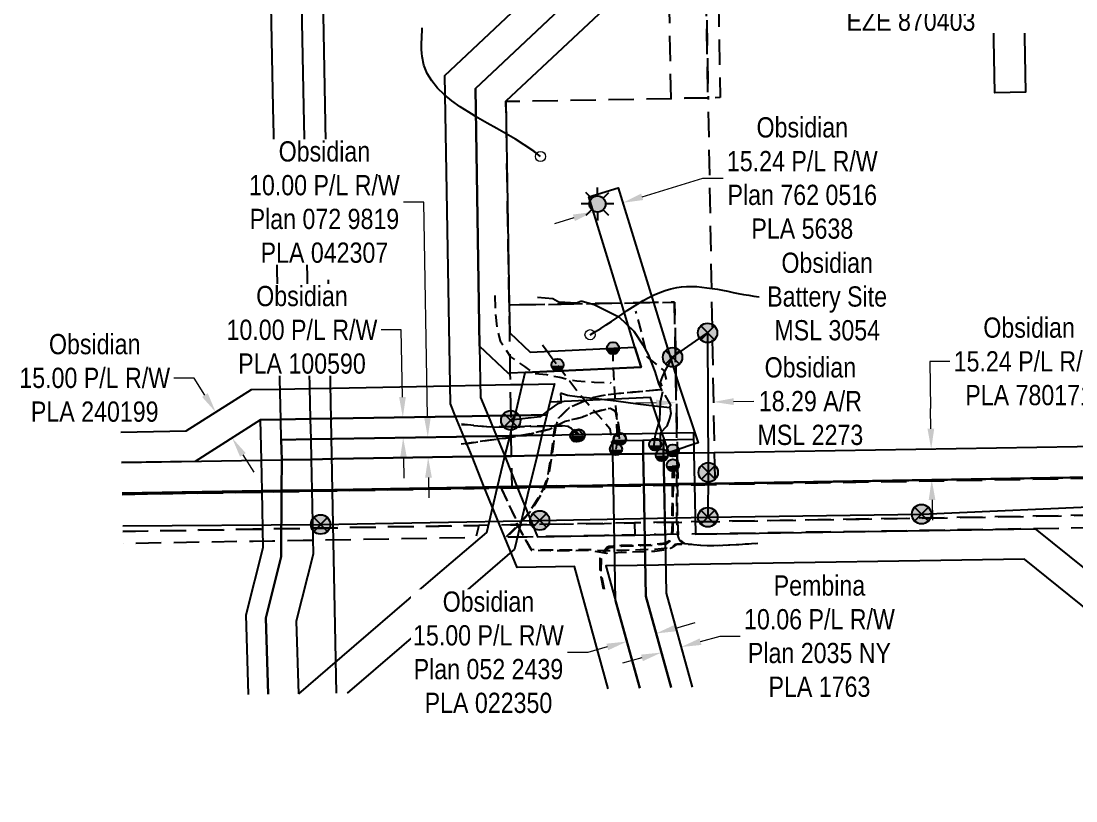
# Model space of a CAD drawing. Extents: x 591582 to 595465, y 5908977 to 5910796.
# Drawn here: x 591582 to 592103, y 5908977 to 5909362 of the extents above; entities that cross this region are included whole.
import ezdxf

# ---------------------------------------------------------------- set-up
doc = ezdxf.new("R2010")
doc.units = 0
doc.header["$LTSCALE"] = 5
doc.header["$PDSIZE"] = 0.5
for name, pattern in [('foc-ACCESSROAD', [3.75, 2.5, -1.25]), ('foc-FLOWLINE', [3.75, 2.5, -1.25]), ('foc-QUARTERLINE', [33, 25, -3, 2, -3]), ('POWERLINE5', [7.8, 2.4, -0.6, 0.6, -0.6, 0.6, -0.6, 2.4]), ('UG_PIPE', [1.875, 1.25, -0.625])]:
    doc.linetypes.add(name, pattern=pattern)
doc.layers.get('Defpoints').update_dxf_attribs({"color": 9})
for name, color, linetype in [('AS-CABLE', 224, 'foc-CABLE'), ('AS-PIPE-UG', 44, 'UG_PIPE'), ('AS-POWER', 104, 'foc-POWER'), ('AS-POWER-EXISTING', 72, 'POWERLINE5'), ('AS-SYMBOL', 7, 'Continuous'), ('C-RW', 13, 'Continuous'), ('C-WS', 13, 'foc-ACCESSROAD'), ('C-WS-S', 8, 'Continuous'), ('F-EZE', 190, 'foc-FLOWLINE'), ('F-RW', 190, 'Continuous'), ('L-SEC', 7, 'Continuous'), ('L-SECQ', 8, 'foc-QUARTERLINE')]:
    doc.layers.add(name, color=color, linetype=linetype)
doc.layers.add('AS-PIPE-AG', color=7, linetype='Continuous', true_color=0x7d00fa)
for name, color, linetype, lineweight in [('C-AR-T', 13, 'Continuous', 9), ('C-RW-T', 13, 'Continuous', 9), ('C-WS-T', 13, 'Continuous', 9), ('F-EZE-T', 190, 'Continuous', 9), ('F-RW-T', 190, 'Continuous', 9)]:
    doc.layers.add(name, color=color, linetype=linetype, lineweight=lineweight)
doc.styles.add('175L', font='ARIALN.TTF', dxfattribs={"height": 20})
doc.styles.add('80CG', font='ARIALN.TTF', dxfattribs={"height": 10})
doc.styles.add('foc-LtypeFont', font='ARIALN.TTF', dxfattribs={"height": 7.35})
doc.linetypes.add('foc-CABLE', pattern='A,2,-1,["C",foc-LtypeFont,S=0.2,R=0,X=-0.625,Y=-0.75],-1.24,8', length=12.24)
doc.linetypes.add('foc-POWER', pattern='A,6,-1,["P",foc-LtypeFont,S=0.2,R=0,X=-0.625,Y=-0.75],-1.24,4', length=12.24)
doc.dimstyles.new('Compass 5 000', dxfattribs={"dimscale": 5, "dimtxt": 9, "dimasz": 2, "dimexe": 0.2, "dimexo": 0.0625, "dimgap": 0.5, "dimtad": 0, "dimtih": 1, "dimtoh": 1, "dimzin": 0, "dimdsep": 46, "dimtxsty": '80CG', "dimcen": 0.1, "dimse1": 1, "dimse2": 1, "dimclrd": 256, "dimclrt": 256, "dimaunit": 1, "dimadec": 4, "dimazin": 0, "dimtfac": 0.06, "dimtofl": 0, "dimtmove": 0, "dimatfit": 1, "dimfxl": 0.2, "dimtolj": 1, "dimtzin": 0, "dimlwd": -1, "dimarcsym": 0})

# ---------------------------------------------------------------- blocks, each defined once
blk = doc.blocks.new('POWERPOLE')
h = blk.add_hatch(color=255)
edge = h.paths.add_edge_path()
edge.add_arc((0, 0), 0.96, 0, 360)
at = {"linetype": 'Continuous'}
for p, q in [((0.68, -0.68), (-0.68, 0.68)), ((-0.68, -0.68), (0.68, 0.68))]:
    blk.add_line(p, q, dxfattribs=at)
blk.add_circle((0, 0), 0.96, dxfattribs=at)
blk = doc.blocks.new('*D416')
at = {"layer": 'C-AR-T', "transparency": 16777216}
for p, q in [((591895.48, 5909173.6), (591885.48, 5909173.43)), ((591933.77, 5909174.27), (591943.76, 5909174.45))]:
    blk.add_line(p, q, dxfattribs=at)
for points in [[(591933.74, 5909175.94), (591933.8, 5909172.6), (591923.77, 5909174.1)], [(591895.45, 5909175.27), (591895.5, 5909171.93), (591905.47, 5909173.78)]]:
    blk.add_solid(points, dxfattribs=at)
at = {"layer": 'Defpoints', "color": 0, "transparency": 16777216}
for p in [(591904.78, 5909213.63), (591923.07, 5909213.96), (591923.77, 5909174.1)]:
    blk.add_point(p, dxfattribs=at)
at = {"layer": 'C-AR-T', "transparency": 16777216, "insert": (591971.68, 5909174.45), "char_height": 10, "attachment_point": 5, "style": '80CG'}
blk.add_mtext('\\A1;Obsidian\\P18.29 A/R\\PMSL 2273', dxfattribs=at)
blk = doc.blocks.new('*D419')
at = {"layer": 'C-RW-T', "transparency": 16777216}
for p, q in [((591888.56, 5909275.41), (591918.61, 5909284.65)), ((591918.61, 5909284.65), (591928.61, 5909284.65)), ((591854.87, 5909265.06), (591845.32, 5909262.12))]:
    blk.add_line(p, q, dxfattribs=at)
for points in [[(591888.07, 5909277.01), (591889.05, 5909273.82), (591879, 5909272.47)], [(591854.39, 5909266.65), (591855.36, 5909263.46), (591864.43, 5909268)]]:
    blk.add_solid(points, dxfattribs=at)
at = {"layer": 'Defpoints', "color": 0, "transparency": 16777216}
for p in [(591879, 5909272.47), (591866.98, 5909259.72), (591881.54, 5909264.2)]:
    blk.add_point(p, dxfattribs=at)
at = {"layer": 'C-RW-T', "transparency": 16777216, "insert": (591967.69, 5909284.65), "char_height": 10, "attachment_point": 5, "style": '80CG'}
blk.add_mtext('\\A1;Obsidian\\P15.24 P/L R/W\\PPlan 762 0516\\PPLA 5638', dxfattribs=at)
blk = doc.blocks.new('*D420')
at = {"layer": 'C-RW-T', "transparency": 16777216}
for p, q in [((591905.14, 5909062.45), (591914.77, 5909065.12)), ((591871.37, 5909053.09), (591861.73, 5909050.42)), ((591861.73, 5909050.42), (591851.73, 5909050.42))]:
    blk.add_line(p, q, dxfattribs=at)
for points in [[(591904.69, 5909064.05), (591905.58, 5909060.84), (591895.5, 5909059.78)], [(591870.92, 5909054.7), (591871.81, 5909051.48), (591881, 5909055.76)]]:
    blk.add_solid(points, dxfattribs=at)
at = {"layer": 'Defpoints', "color": 0, "transparency": 16777216}
for p in [(591888.26, 5909085.91), (591873.76, 5909081.9), (591881, 5909055.76)]:
    blk.add_point(p, dxfattribs=at)
at = {"layer": 'C-RW-T', "transparency": 16777216, "insert": (591812.64, 5909050.42), "char_height": 10, "attachment_point": 5, "style": '80CG', "bg_fill": 3, "box_fill_scale": 1.1, "bg_fill_color": 256, "bg_fill_true_color": 13158600, "bg_fill_transparency": 0}
blk.add_mtext('\\A1;Obsidian\\P15.00 P/L R/W\\PPlan 052 2439\\PPLA 022350', dxfattribs=at)
blk = doc.blocks.new('*D422')
at = {"layer": 'C-RW-T', "transparency": 16777216}
for p, q in [((591780.69, 5909272.77), (591770.69, 5909272.77)), ((591782.51, 5909166.71), (591780.69, 5909272.77)), ((591783.02, 5909136.75), (591783.2, 5909126.75))]:
    blk.add_line(p, q, dxfattribs=at)
for points in [[(591784.18, 5909166.74), (591780.84, 5909166.68), (591782.68, 5909156.71)], [(591784.69, 5909136.77), (591781.36, 5909136.72), (591782.85, 5909146.74)]]:
    blk.add_solid(points, dxfattribs=at)
at = {"layer": 'Defpoints', "color": 0, "transparency": 16777216}
for p in [(591780.16, 5909156.67), (591782.68, 5909156.71), (591780.34, 5909146.7)]:
    blk.add_point(p, dxfattribs=at)
at = {"layer": 'C-RW-T', "transparency": 16777216, "insert": (591731.61, 5909272.77), "char_height": 10, "attachment_point": 5, "style": '80CG', "bg_fill": 3, "box_fill_scale": 1.1, "bg_fill_color": 256, "bg_fill_true_color": 13158600, "bg_fill_transparency": 0}
blk.add_mtext('\\A1;Obsidian\\P10.00 P/L R/W\\PPlan 072 9819\\PPLA 042307', dxfattribs=at)
blk = doc.blocks.new('*D424')
at = {"layer": 'C-RW-T', "transparency": 16777216}
for p, q in [((591769.59, 5909209.67), (591759.59, 5909209.67)), ((591770.16, 5909176.52), (591769.59, 5909209.67)), ((591770.68, 5909146.5), (591770.85, 5909136.5))]:
    blk.add_line(p, q, dxfattribs=at)
for points in [[(591771.83, 5909176.55), (591768.5, 5909176.5), (591770.33, 5909166.53)], [(591772.34, 5909146.53), (591769.01, 5909146.47), (591770.51, 5909156.5)]]:
    blk.add_solid(points, dxfattribs=at)
at = {"layer": 'Defpoints', "color": 0, "transparency": 16777216}
for p in [(591770.33, 5909166.53), (591773.38, 5909166.58), (591773.55, 5909156.55)]:
    blk.add_point(p, dxfattribs=at)
at = {"layer": 'C-RW-T', "transparency": 16777216, "insert": (591720.51, 5909209.67), "char_height": 10, "attachment_point": 5, "style": '80CG', "bg_fill": 3, "box_fill_scale": 1.1, "bg_fill_color": 256, "bg_fill_true_color": 13158600, "bg_fill_transparency": 0}
blk.add_mtext('\\A1;Obsidian\\P10.00 P/L R/W\\PPLA 100590', dxfattribs=at)
blk = doc.blocks.new('*D425')
at = {"layer": 'C-RW-T', "transparency": 16777216}
for p, q in [((591667.22, 5909185.93), (591657.22, 5909185.93)), ((591672.58, 5909177.48), (591667.22, 5909185.93)), ((591691.33, 5909147.94), (591696.69, 5909139.49))]:
    blk.add_line(p, q, dxfattribs=at)
for points in [[(591673.98, 5909178.38), (591671.17, 5909176.59), (591677.93, 5909169.04)], [(591692.74, 5909148.83), (591689.92, 5909147.04), (591685.97, 5909156.38)]]:
    blk.add_solid(points, dxfattribs=at)
at = {"layer": 'Defpoints', "color": 0, "transparency": 16777216}
for p in [(591675.38, 5909167.42), (591677.93, 5909169.04), (591683.41, 5909154.76)]:
    blk.add_point(p, dxfattribs=at)
at = {"layer": 'C-RW-T', "transparency": 16777216, "insert": (591618.13, 5909185.93), "char_height": 10, "attachment_point": 5, "style": '80CG'}
blk.add_mtext('\\A1;Obsidian\\P15.00 P/L R/W\\PPLA 240199', dxfattribs=at)
blk = doc.blocks.new('*D426')
at = {"layer": 'C-RW-T', "transparency": 16777216}
for p, q in [((592040.65, 5909194.09), (592030.65, 5909194.09)), ((592030.65, 5909194.09), (592031.03, 5909170.89)), ((592031.2, 5909160.89), (592031.03, 5909170.89)), ((592031.79, 5909125.68), (592031.95, 5909115.68))]:
    blk.add_line(p, q, dxfattribs=at)
for points in [[(592032.87, 5909160.92), (592029.53, 5909160.86), (592031.37, 5909150.89)], [(592033.45, 5909125.71), (592030.12, 5909125.65), (592031.62, 5909135.68)]]:
    blk.add_solid(points, dxfattribs=at)
at = {"layer": 'Defpoints', "color": 0, "transparency": 16777216}
for p in [(592022.16, 5909150.74), (592031.37, 5909150.89), (592022.42, 5909135.52)]:
    blk.add_point(p, dxfattribs=at)
at = {"layer": 'C-RW-T', "transparency": 16777216, "insert": (592079.73, 5909194.09), "char_height": 10, "attachment_point": 5, "style": '80CG'}
blk.add_mtext('\\A1;Obsidian\\P15.24 P/L R/W\\PPLA 780171', dxfattribs=at)
blk = doc.blocks.new('*D433')
at = {"layer": 'Defpoints', "color": 0, "transparency": 16777216}
for p in [(591926.19, 5909378.65), (591920.47, 5909362.36), (591926.48, 5909362.46)]:
    blk.add_point(p, dxfattribs=at)
at = {"layer": 'F-EZE-T', "transparency": 16777216}
for p, q in [((591910.19, 5909378.37), (591900.19, 5909378.2)), ((591936.19, 5909378.83), (591946.19, 5909379))]:
    blk.add_line(p, q, dxfattribs=at)
for points in [[(591910.16, 5909380.04), (591910.22, 5909376.71), (591920.19, 5909378.55)], [(591936.16, 5909380.49), (591936.22, 5909377.16), (591926.19, 5909378.65)]]:
    blk.add_solid(points, dxfattribs=at)
at = {"layer": 'F-EZE-T', "transparency": 16777216, "insert": (592021.35, 5909379), "char_height": 10, "attachment_point": 5, "style": '80CG', "bg_fill": 3, "box_fill_scale": 1.1, "bg_fill_color": 256, "bg_fill_true_color": 13158600, "bg_fill_transparency": 0}
blk.add_mtext('\\A1;Fortis\\P6.00 Vegetation Control R/W\\PEZE 870403', dxfattribs=at)
blk = doc.blocks.new('*D436')
at = {"layer": 'Defpoints', "color": 0, "transparency": 16777216}
for p in [(591907.8, 5909053.04), (591909.34, 5909047.45), (591899.65, 5909044.77)]:
    blk.add_point(p, dxfattribs=at)
at = {"layer": 'F-RW-T', "transparency": 16777216}
for p, q in [((591917.43, 5909055.71), (591927.07, 5909058.38)), ((591927.07, 5909058.38), (591937.07, 5909058.38)), ((591888.47, 5909047.68), (591878.83, 5909045.02))]:
    blk.add_line(p, q, dxfattribs=at)
for points in [[(591916.99, 5909057.31), (591917.88, 5909054.1), (591907.8, 5909053.04)], [(591888.02, 5909049.29), (591888.91, 5909046.08), (591898.11, 5909050.35)]]:
    blk.add_solid(points, dxfattribs=at)
at = {"layer": 'F-RW-T', "transparency": 16777216, "insert": (591976.16, 5909058.38), "char_height": 10, "attachment_point": 5, "style": '80CG'}
blk.add_mtext('\\A1;Pembina\\P10.06 P/L R/W\\PPlan 2035 NY\\PPLA 1763', dxfattribs=at)
blk = doc.blocks.new('RISER')
h = blk.add_hatch(color=255)
h.dxf.hatch_style = 1
edge = h.paths.add_edge_path()
edge.add_arc((0, 0), 0.7, 0, 360)
blk.add_hatch(color=13).paths.add_polyline_path([(0.58, -0.15), (-0.58, -0.15, 0.774597)])
at = {"color": 13}
blk.add_line((-0.58, -0.15), (0.58, -0.15), dxfattribs=at)
blk.add_circle((0, 0), 0.6, dxfattribs=at)
blk = doc.blocks.new('GAS')
h = blk.add_hatch(color=255)
h.dxf.hatch_style = 1
edge = h.paths.add_edge_path()
edge.add_arc((0, 0), 0.9, 0, 360)
for p, q in [((-0.57, 0.57), (-1.14, 1.14)), ((0, 0.81), (0, 1.62)), ((0.57, 0.57), (1.14, 1.14)), ((-0.81, 0), (-1.62, 0)), ((1.62, 0), (0.81, 0)), ((-0.57, -0.57), (-1.14, -1.14)), ((0, -0.81), (0, -1.62)), ((1.14, -1.14), (0.57, -0.57))]:
    blk.add_line(p, q)
blk.add_circle((0, 0), 0.8)

msp = doc.modelspace()

# ---------------------------------------------------------------- linework, layer by layer
at = {"layer": 'AS-CABLE', "flags": 128}
for points in [[(591836.815, 5909225.896), (591844.424, 5909225.262), (591846.82, 5909223.89), (591847.426, 5909223.608), (591856.125, 5909223.135), (591858.279, 5909223.803), (591858.939, 5909223.913), (591864.876, 5909222.271), (591877.126, 5909216.111), (591884.517, 5909209.05), (591888.905, 5909202.325), (591891.525, 5909197.495), (591894.835, 5909189.201), (591896.642, 5909183.265), (591898.34, 5909179.612)], [(591903.526, 5909196.216), (591899.911, 5909189.77), (591898.472, 5909186.544), (591897.515, 5909183.877), (591898.028, 5909182.688), (591898.468, 5909182.009)], [(591848.17, 5909178.25), (591848.591, 5909173.624), (591846.72, 5909173.127), (591842.265, 5909170.063), (591838.112, 5909166.715), (591823.576, 5909165.183)], [(591848.226, 5909178.6), (591851.668, 5909177.4), (591856.493, 5909176.768), (591867.222, 5909175.637), (591875.809, 5909174.618), (591886.375, 5909173.249), (591894.729, 5909172.245), (591902.243, 5909171.372)], [(591898.558, 5909179.077), (591897.432, 5909174.027), (591897.121, 5909165.267), (591895.036, 5909157.791), (591894.213, 5909151.802)], [(591899.7, 5909177.426), (591902.183, 5909173.112), (591902.534, 5909172.551), (591902.272, 5909171.704), (591902.811, 5909168.471), (591902.029, 5909165.938), (591900.703, 5909162.067), (591897.447, 5909158.609), (591897.579, 5909151.915)]]:
    msp.add_lwpolyline(points, dxfattribs=at)
at = {"layer": 'AS-PIPE-AG', "flags": 128}
msp.add_lwpolyline([(591839.265, 5909202.311), (591842.596, 5909197.811)], dxfattribs=at)
at = {"layer": 'AS-PIPE-UG', "flags": 128}
for points in [[(591815.796, 5909226.716), (591816.067, 5909217.58), (591816.787, 5909210.341), (591818.51, 5909204.222), (591823.468, 5909196.447), (591830.394, 5909191.675), (591834.875, 5909188.327), (591841.297, 5909187.642), (591847.833, 5909186.294), (591853.219, 5909184.936), (591856.246, 5909184.458), (591864.903, 5909183.868), (591873.293, 5909183.622)], [(591900.646, 5909185.124), (591899.39, 5909189.675), (591891.051, 5909196.416), (591890.88, 5909197.132), (591888.863, 5909206.315), (591885.528, 5909218.997)], [(591842.589, 5909197.771), (591846.129, 5909193.067)], [(591874.197, 5909200.491), (591874.094, 5909192.378), (591874.413, 5909187.558), (591875.078, 5909176.087), (591875.915, 5909164.874), (591876.125, 5909158.876), (591876.292, 5909154.547), (591875.593, 5909150.82)], [(591846.861, 5909192.138), (591849.329, 5909188.991), (591852.816, 5909184.347), (591854.851, 5909181.662), (591857.963, 5909177.694), (591864.15, 5909170.447), (591868.692, 5909165.488), (591872.648, 5909160.996), (591873.657, 5909153.198)], [(591821.491, 5909107.706), (591826.576, 5909112.625), (591832.793, 5909119.523), (591839.674, 5909130.819), (591842.162, 5909137.973), (591844.098, 5909150.938), (591845.444, 5909161.444), (591846.322, 5909164.253), (591847.405, 5909166.313), (591852.526, 5909171.349), (591860.467, 5909174.828), (591864.817, 5909176.536), (591870.373, 5909177.713), (591877.218, 5909178.434), (591883.955, 5909178.994), (591892.194, 5909179.8), (591898.192, 5909180.43)], [(591898.273, 5909180.135), (591892.05, 5909179.589), (591883.88, 5909178.893), (591877.089, 5909178.247), (591870.228, 5909177.522), (591864.708, 5909176.274), (591860.427, 5909174.602), (591852.456, 5909171.15), (591847.66, 5909166.229), (591846.41, 5909163.956), (591845.695, 5909161.323), (591844.404, 5909150.821), (591842.447, 5909137.914), (591839.858, 5909130.451), (591832.971, 5909119.329), (591826.773, 5909112.452), (591821.691, 5909107.364)], [(591877.444, 5909155.909), (591876.919, 5909161.691), (591875.586, 5909168.824), (591874.518, 5909169.899), (591872.642, 5909170.718), (591869.231, 5909170.07), (591864.058, 5909168.621), (591858.721, 5909166.378), (591850.513, 5909164.415), (591842.833, 5909160.527), (591832.727, 5909158.005), (591821.008, 5909156.044), (591815.321, 5909155.404), (591799.098, 5909153.003)], [(591799.234, 5909153.347), (591815.248, 5909155.719), (591820.986, 5909156.373), (591832.529, 5909158.307), (591842.764, 5909160.819), (591850.517, 5909164.649), (591858.771, 5909166.624), (591864.084, 5909168.814), (591869.261, 5909170.381), (591872.802, 5909171.003), (591874.75, 5909169.991), (591875.83, 5909168.803), (591877.085, 5909161.568), (591877.633, 5909155.958)], [(591856.098, 5909157.508), (591855.775, 5909158.966), (591855.43, 5909159.583), (591854.779, 5909160.012), (591853.724, 5909161.031), (591851.9, 5909161.836), (591849.078, 5909162.182), (591843.93, 5909162.12), (591833.073, 5909161.802), (591828.093, 5909161.722), (591813.62, 5909161.537), (591799.259, 5909162.866)], [(591799.263, 5909163.248), (591813.449, 5909161.886), (591828.119, 5909161.976), (591833.07, 5909162.241), (591843.988, 5909162.408), (591849.234, 5909162.411), (591852.071, 5909162.137), (591854.12, 5909161.162), (591855.988, 5909159.666), (591857.01, 5909158.518), (591857.262, 5909157.625)], [(591903.667, 5909142.776), (591903.353, 5909138.051), (591903.363, 5909128.797), (591903.294, 5909120.926), (591903.333, 5909115.298), (591903.282, 5909110.608), (591902.827, 5909107.824), (591901.825, 5909105.423), (591900.128, 5909104.302), (591894.492, 5909103.589), (591887.996, 5909103.434), (591878.283, 5909103.143), (591872.055, 5909102.665), (591871.057, 5909102.214), (591868.892, 5909098.981), (591867.745, 5909097.019), (591867.72, 5909089.98), (591869.278, 5909081.737)], [(591869.55, 5909081.717), (591868.002, 5909089.921), (591868.054, 5909096.968), (591869.048, 5909098.817), (591871.583, 5909102.138), (591872.425, 5909102.36), (591878.292, 5909102.894), (591887.983, 5909103.28), (591894.559, 5909103.424), (591900.15, 5909104.089), (591902.078, 5909105.368), (591903.08, 5909107.741), (591903.508, 5909110.613), (591903.527, 5909115.3), (591903.538, 5909121.031), (591903.539, 5909128.81), (591904.024, 5909138.333), (591904.003, 5909142.778)], [(591904.289, 5909142.752), (591904.311, 5909138.261), (591903.757, 5909128.798), (591903.77, 5909121.045), (591903.675, 5909115.265), (591903.687, 5909110.566), (591903.268, 5909107.617), (591902.276, 5909105.276), (591900.215, 5909103.865), (591894.619, 5909103.201), (591888.002, 5909103.02), (591884.426, 5909102.878), (591878.271, 5909102.643), (591872.972, 5909102.02), (591872.051, 5909101.969), (591871.326, 5909101.447), (591869.257, 5909098.71), (591868.267, 5909096.857), (591868.24, 5909089.915), (591869.797, 5909081.714)], [(591945.69, 5909104.156), (591931.193, 5909103.303), (591923.94, 5909103.03), (591917.4, 5909103.196), (591913.966, 5909103.51), (591909.495, 5909103.944), (591907.308, 5909105.567), (591906.633, 5909106.864), (591906.205, 5909108.409), (591905.764, 5909114.908), (591905.703, 5909118.008), (591905.67, 5909121.078), (591905.7, 5909128.072), (591905.694, 5909138.907), (591904.616, 5909142.721)], [(591904.934, 5909142.854), (591905.88, 5909138.932), (591905.963, 5909128.108), (591905.911, 5909121.148), (591905.905, 5909117.974), (591905.987, 5909114.901), (591906.404, 5909108.449), (591906.772, 5909106.989), (591907.465, 5909105.645), (591908.971, 5909104.527), (591909.687, 5909104.182), (591913.947, 5909103.74), (591917.457, 5909103.351), (591924.012, 5909103.189), (591931.204, 5909103.456), (591945.691, 5909104.324)], [(591818.843, 5909131.505), (591825.745, 5909116.742), (591826.966, 5909113.066), (591829.839, 5909107.824), (591833.122, 5909102.083), (591833.706, 5909100.913), (591843.276, 5909100.699), (591849.963, 5909100.66), (591861.766, 5909100.908), (591870.954, 5909099.482), (591878.417, 5909099.845), (591887.48, 5909100.17), (591894.866, 5909100.38), (591901.169, 5909101.325), (591902.574, 5909101.805), (591904.653, 5909103.045), (591905.709, 5909103.668), (591908.361, 5909103.959), (591909.666, 5909103.948)], [(591909.694, 5909104.176), (591905.657, 5909103.933), (591904.677, 5909103.691), (591904.173, 5909103.193), (591902.302, 5909102.139), (591901.166, 5909101.909), (591894.942, 5909101.305), (591887.513, 5909101.025), (591878.549, 5909100.756), (591870.655, 5909100.496), (591861.797, 5909101.137), (591849.993, 5909100.877), (591843.327, 5909100.918), (591833.897, 5909101.153), (591830.061, 5909107.971), (591827.089, 5909113.256), (591825.928, 5909116.824), (591819.064, 5909131.528)]]:
    msp.add_lwpolyline(points, dxfattribs=at)
at = {"layer": 'AS-POWER', "flags": 128}
for points in [[(591903.584, 5909196.171), (591920.893, 5909208.223), (591921.211, 5909139.318), (591921.016, 5909117.179)], [(591631.957, 5909112.938), (591729.71, 5909113.587), (591837.985, 5909115.574), (591921.016, 5909117.179), (592026.588, 5909118.681), (592124.189, 5909122.885), (592230.084, 5909125.532), (592321.453, 5909126.973), (592413.039, 5909128.625), (592489.497, 5909130.774)]]:
    msp.add_lwpolyline(points, dxfattribs=at)
at = {"layer": 'C-RW', "flags": 128}
for points in [[(592064.848, 5910040.118), (592066.677, 5909940.731), (592070.524, 5909731.777), (592070.826, 5909715.366), (592071.126, 5909699.043), (592071.675, 5909669.206), (592073.096, 5909592.071), (592074.439, 5909519.101), (592077.974, 5909327.052), (592062.729, 5909326.772), (592058.542, 5909554.271), (592057.198, 5909627.254), (592056.003, 5909692.199), (592055.778, 5909704.391), (592055.702, 5909708.522), (592055.4, 5909724.927), (592051.432, 5909940.474), (592049.603, 5910039.861)], [(591871.844, 5909032.489), (591855.124, 5909092.795), (591826.87, 5909092.273), (591810.581, 5909131.998), (591804.536, 5909147.084), (591800.51, 5909157.012), (591796.401, 5909166.975), (591793.839, 5909173.187), (591791.115, 5909335.304), (591857.166, 5909397.541), (591853.523, 5909616.72), (591869.03, 5909623.929), (591868.576, 5909651.104), (591868.326, 5909666.108), (591867.216, 5909732.617), (591724.829, 5909729.895), (591713.229, 5909729.676), (591698.224, 5909729.393), (591619.953, 5909727.915)], [(591872.256, 5909391.164), (591806.196, 5909328.924), (591808.237, 5909201.67), (591808.77, 5909176.226), (591812.471, 5909167.251), (591816.585, 5909157.28), (591820.792, 5909147.332), (591824.245, 5909138.578), (591826.735, 5909132.265), (591836.844, 5909107.489), (591869.902, 5909108.087), (591884.955, 5909108.352), (591899.924, 5909108.623), (591899.511, 5909133.471), (591899.185, 5909148.692), (591899.128, 5909155.464), (591899.618, 5909155.472), (591905.792, 5909155.567), (591914.014, 5909155.693), (591914.053, 5909153.185), (591914.129, 5909148.948), (591914.482, 5909133.719), (591914.898, 5909108.857), (592082.677, 5909111.482), (592132.272, 5909071.575)], [(591718.95, 5909029.947), (591733.265, 5909042.252), (591786.546, 5909088.008), (591811.765, 5909109.666), (591817.182, 5909132.106), (591820.792, 5909147.332), (591823.36, 5909157.398), (591823.906, 5909159.67), (591825.778, 5909167.48), (591830.838, 5909188.599), (591888.04, 5909191.293), (591885.005, 5909201.152), (591878.295, 5909222.907), (591862.162, 5909275.383), (591876.728, 5909279.871), (591894.152, 5909223.182), (591904.221, 5909190.507), (591905.239, 5909187.198), (591907.172, 5909180.915), (591916.213, 5909153.878), (591914.053, 5909153.185), (591905.882, 5909150.44), (591904.928, 5909150.119), (591901.763, 5909149.056), (591899.618, 5909155.472), (591898.497, 5909158.671), (591892.666, 5909176.267), (591842.965, 5909173.928), (591841.48, 5909167.743), (591839.071, 5909157.682), (591836.631, 5909147.63), (591832.918, 5909132.367), (591825.43, 5909101.324), (591796.461, 5909076.446), (591742.777, 5909030.343)], [(591631.053, 5909159.245), (591663.388, 5909159.808), (591695.56, 5909180.227), (591709.673, 5909180.493), (591724.317, 5909180.769), (591735.541, 5909180.98), (591793.69, 5909182.075), (591808.642, 5909182.357), (591823.538, 5909182.638), (591829.436, 5909182.749), (591845.206, 5909183.046), (591842.965, 5909173.928), (591841.477, 5909167.746), (591825.778, 5909167.479), (591823.782, 5909167.445), (591812.471, 5909167.25), (591796.764, 5909166.98), (591796.401, 5909166.973), (591735.835, 5909165.931), (591724.647, 5909165.739), (591710.042, 5909165.487), (591700.045, 5909165.315), (591667.676, 5909144.767), (591631.348, 5909144.167)], [(591694.089, 5909029.533), (591692.884, 5909069.028), (591701.396, 5909102.237), (591700.798, 5909130.173), (591700.474, 5909145.307), (591700.045, 5909165.315), (591710.042, 5909165.487), (591724.647, 5909165.739), (591735.834, 5909165.932), (591796.401, 5909166.975), (591796.764, 5909166.981), (591812.471, 5909167.251), (591823.782, 5909167.446), (591825.778, 5909167.48), (591841.48, 5909167.743), (591839.071, 5909157.682), (591823.943, 5909157.408), (591823.36, 5909157.398), (591816.585, 5909157.28), (591800.51, 5909157.012), (591796.936, 5909156.95), (591736.03, 5909155.906), (591724.868, 5909155.716), (591710.283, 5909155.467), (591710.489, 5909145.468), (591710.435, 5909130.334), (591710.311, 5909097.598), (591702.597, 5909067.441), (591703.766, 5909029.694)], [(591887.379, 5909032.747), (591875.376, 5909076.07), (591874.418, 5909133.055), (591874.13, 5909148.265), (591874.05, 5909155.056), (591889.076, 5909155.294), (591889.123, 5909148.52), (591889.458, 5909133.304), (591890.415, 5909078.122), (591902.911, 5909033.006)], [(591631.348, 5909144.167), (591700.474, 5909145.307), (591710.489, 5909145.468), (591725.088, 5909145.717), (591736.223, 5909146.015), (591804.536, 5909147.084), (591820.792, 5909147.332), (591824.103, 5909147.403), (591836.631, 5909147.63), (591874.13, 5909148.265), (591889.123, 5909148.52), (591899.185, 5909148.692), (591905.911, 5909148.8), (591914.129, 5909148.948), (591924.205, 5909149.109), (592203.111, 5909153.755)], [(592207.017, 5909138.579), (591924.471, 5909133.885), (591914.482, 5909133.719), (591906.177, 5909133.581), (591899.511, 5909133.471), (591889.458, 5909133.304), (591874.418, 5909133.055), (591832.918, 5909132.367), (591826.735, 5909132.265), (591824.347, 5909132.225), (591817.182, 5909132.106), (591810.581, 5909131.998), (591736.52, 5909130.772), (591725.42, 5909130.585), (591710.435, 5909130.334), (591700.798, 5909130.173), (591631.643, 5909129.017)], [(592288.835, 5909039.423), (592273.246, 5909099.727), (592241.956, 5909099.127), (592212.254, 5909098.657), (592165.817, 5909059.25), (592127.558, 5909056.158), (592077.524, 5909096.394), (591912.043, 5909093.777), (591896.582, 5909093.528), (591886.184, 5909093.398), (591870.66, 5909093.091), (591887.379, 5909032.747)]]:
    msp.add_lwpolyline(points, dxfattribs=at)
msp.add_lwpolyline([(591914.053, 5909153.185), (591914.129, 5909148.948), (591905.911, 5909148.8), (591899.185, 5909148.692), (591889.123, 5909148.52), (591874.13, 5909148.265), (591836.631, 5909147.63), (591824.103, 5909147.403), (591820.792, 5909147.332), (591804.536, 5909147.084), (591736.223, 5909146.015), (591725.088, 5909145.717), (591710.489, 5909145.468), (591710.283, 5909155.467), (591724.868, 5909155.716), (591736.03, 5909155.906), (591796.936, 5909156.95), (591800.51, 5909157.012), (591816.585, 5909157.28), (591823.36, 5909157.398), (591823.943, 5909157.408), (591839.071, 5909157.682), (591898.497, 5909158.671), (591905.736, 5909158.801), (591913.958, 5909158.948), (591914.014, 5909155.693), (591914.053, 5909153.185)], close=True, dxfattribs=at)
at = {"layer": 'C-WS', "flags": 128}
for points in [[(591908.656, 5910037.486), (591908.792, 5910029.743), (591910.085, 5909955.847), (591910.141, 5909952.735), (591910.396, 5909938.104), (591911.382, 5909881.78), (591915.142, 5909666.957), (591915.405, 5909651.953), (591915.804, 5909629.172), (591916.091, 5909612.773), (591921.139, 5909324.312), (591902.845, 5909324.014), (591897.939, 5909604.321), (591897.652, 5909620.715), (591897.111, 5909651.621), (591896.848, 5909666.625), (591895.51, 5909743.066), (591895.247, 5909758.071), (591893, 5909886.493), (591892.378, 5909921.99), (591892.338, 5909924.328), (591892.101, 5909937.797), (591891.791, 5909955.527), (591891.095, 5909994.909), (591890.359, 5910037.177)], [(591631.654, 5909128.454), (591695.874, 5909129.527), (591705.511, 5909129.688), (591720.496, 5909129.94), (591731.596, 5909130.126), (591805.657, 5909131.352), (591812.258, 5909131.46), (591819.422, 5909131.579), (591821.811, 5909131.619), (591827.993, 5909131.721), (591869.493, 5909132.409), (591884.534, 5909132.658), (591894.587, 5909132.825), (591901.253, 5909132.935), (591909.558, 5909133.074), (591919.547, 5909133.239), (592202.092, 5909137.933), (592231.816, 5909138.428), (592263.126, 5909138.949), (592451.137, 5909142.084), (592461.541, 5909142.258), (592477.03, 5909142.517), (592486.434, 5909142.674), (592528.443, 5909143.376), (592528.724, 5909129.596), (592528.748, 5909128.412), (592528.816, 5909125.082), (592527.756, 5909125.065), (592481.719, 5909124.297), (592267.827, 5909120.736), (592236.507, 5909120.214), (592206.807, 5909119.721), (591909.863, 5909114.788), (591894.89, 5909114.541), (591884.851, 5909114.374), (591869.801, 5909114.124), (591829.229, 5909113.449), (591823.559, 5909113.355), (591813.112, 5909113.181), (591807.822, 5909113.093), (591731.944, 5909111.831), (591720.898, 5909111.646), (591705.892, 5909111.396), (591696.265, 5909111.234), (591632.011, 5909110.159)]]:
    msp.add_lwpolyline(points, dxfattribs=at)
for points in [[(591924.205, 5909149.109), (591924.471, 5909133.885), (591914.482, 5909133.719), (591906.177, 5909133.581), (591905.911, 5909148.8), (591905.882, 5909150.44), (591905.792, 5909155.567), (591905.736, 5909158.801), (591905.239, 5909187.198), (591904.607, 5909223.356), (591894.152, 5909223.182), (591878.295, 5909222.907), (591822.908, 5909221.982), (591821.296, 5909322.587), (591902.845, 5909324.014), (591921.139, 5909324.312), (591924.205, 5909149.109)], [(591905.911, 5909148.8), (591906.177, 5909133.581), (591899.511, 5909133.471), (591889.458, 5909133.304), (591874.418, 5909133.055), (591832.918, 5909132.367), (591826.735, 5909132.265), (591824.347, 5909132.225), (591824.245, 5909138.578), (591824.103, 5909147.403), (591823.943, 5909157.408), (591823.906, 5909159.67), (591823.782, 5909167.446), (591823.448, 5909188.251), (591823.128, 5909208.247), (591822.908, 5909221.982), (591878.295, 5909222.907), (591894.152, 5909223.182), (591904.607, 5909223.356), (591905.239, 5909187.198), (591905.736, 5909158.801), (591905.792, 5909155.567), (591905.882, 5909150.44), (591905.911, 5909148.8)]]:
    msp.add_lwpolyline(points, close=True, dxfattribs=at)
at = {"layer": 'F-EZE', "flags": 128}
for points in [[(591922.046, 5909615.546), (591927.141, 5909324.398), (591921.139, 5909324.312), (591916.091, 5909612.773), (591915.804, 5909629.172), (591915.405, 5909651.953), (591915.142, 5909666.957), (591911.382, 5909881.78), (591910.396, 5909938.104), (591910.141, 5909952.735), (591916.386, 5909938.909), (591916.398, 5909938.205), (591917.684, 5909867.517), (591921.148, 5909667.066), (591921.409, 5909652.061), (591921.759, 5909631.947), (591922.046, 5909615.546)], [(592236.507, 5909120.214), (592238.07, 5909114.162), (592208.394, 5909113.59), (592206.63, 5909113.575), (592082.677, 5909111.482), (591909.964, 5909108.779), (591894.99, 5909108.534), (591894.89, 5909114.541), (591909.863, 5909114.788), (592206.807, 5909119.721), (592236.507, 5909120.214)], [(591884.851, 5909114.374), (591884.955, 5909108.352), (591869.902, 5909108.087), (591831.706, 5909107.396), (591822.102, 5909107.327), (591823.559, 5909113.355), (591829.229, 5909113.449), (591869.801, 5909114.124), (591884.851, 5909114.374)]]:
    msp.add_lwpolyline(points, close=True, dxfattribs=at)
msp.add_lwpolyline([(591632.011, 5909110.159), (591696.265, 5909111.234), (591705.892, 5909111.396), (591720.898, 5909111.646), (591731.944, 5909111.831), (591807.822, 5909113.093), (591806.365, 5909107.065), (591732.058, 5909105.83), (591721.029, 5909105.646), (591706.024, 5909105.396), (591696.394, 5909105.235), (591632.129, 5909104.159)], dxfattribs=at)
at = {"layer": 'F-RW', "flags": 128}
for points in [[(591703.766, 5909029.694), (591702.597, 5909067.441), (591710.311, 5909097.598), (591710.435, 5909130.334), (591710.489, 5909145.468), (591710.283, 5909155.467), (591710.042, 5909165.487), (591706.256, 5909319.605), (591698.224, 5909729.393), (591698.029, 5909739.359), (591697.735, 5909754.364), (591695.617, 5909862.407), (591721.488, 5909901.087), (591744.384, 5909935.319), (591779.494, 5909987.814), (591779.046, 5909990.918), (591772.668, 5910035.194)], [(591787.794, 5910035.449), (591793.28, 5909997.365), (591795.169, 5909984.256), (591762.643, 5909935.625), (591722, 5909874.858), (591710.714, 5909857.984), (591712.74, 5909754.645), (591713.034, 5909739.641), (591713.229, 5909729.676), (591721.26, 5909319.916), (591724.647, 5909165.739), (591724.868, 5909155.716), (591725.088, 5909145.717), (591725.42, 5909130.585), (591726.108, 5909098.853), (591717.663, 5909065.781), (591718.773, 5909029.944)], [(591887.36, 5909384.785), (591821.296, 5909322.587), (591822.908, 5909221.982), (591823.128, 5909208.247), (591833.272, 5909198.717), (591885.005, 5909201.152), (591888.04, 5909191.293), (591830.838, 5909188.599), (591823.448, 5909188.251), (591822.565, 5909188.21), (591808.237, 5909201.67), (591806.196, 5909328.924), (591872.256, 5909391.164)], [(591902.911, 5909033.006), (591890.415, 5909078.122), (591889.458, 5909133.304), (591889.123, 5909148.52), (591889.076, 5909155.294), (591899.128, 5909155.464), (591899.185, 5909148.692), (591899.511, 5909133.471), (591900.403, 5909079.73), (591913.297, 5909033.178)]]:
    msp.add_lwpolyline(points, dxfattribs=at)
at = {"layer": 'L-SEC'}
for p, q in [((592533.368, 5909144.022), (591735.466, 5909130.139)), ((591735.466, 5909130.139), (591631.657, 5909128.333))]:
    msp.add_line(p, q, dxfattribs=at)
at = {"layer": 'L-SECQ'}
for p, q in [((591718.013, 5910034.273), (591735.466, 5909130.139)), ((591735.466, 5909130.139), (591737.394, 5909030.253))]:
    msp.add_line(p, q, dxfattribs=at)

# ---------------------------------------------------------------- block references
at = {"layer": 'AS-POWER-EXISTING', "xscale": 4.999999999999996, "yscale": 4.999999999999996, "zscale": 4.999999999999996}
for p in [(591920.893, 5909208.223), (591903.584, 5909196.171), (591823.655, 5909165.023), (591921.211, 5909139.318), (591837.985, 5909115.574), (591921.016, 5909117.179), (592026.588, 5909118.681), (591729.71, 5909113.587)]:
    msp.add_blockref('POWERPOLE', p, dxfattribs=at)
at = {"layer": 'AS-SYMBOL', "xscale": 4.999999999999996, "yscale": 4.999999999999996, "zscale": 4.999999999999996}
for p in [(591874.174, 5909200.625), (591846.723, 5909192.421), (591856.061, 5909157.379), (591857.244, 5909157.63), (591877.443, 5909155.882), (591877.657, 5909155.793), (591895.029, 5909153.086), (591875.629, 5909150.817), (591898.306, 5909147.835), (591903.766, 5909150.152), (591903.697, 5909142.815)]:
    msp.add_blockref('RISER', p, dxfattribs=at)
at = {"layer": 'C-WS-S', "xscale": 5.000000000000016, "yscale": 5.000000000000016, "zscale": 5.000000000000016}
msp.add_blockref('GAS', (591866.478, 5909271.893), dxfattribs=at)

# ---------------------------------------------------------------- texts
at = {"layer": 'C-WS-T', "insert": (591949.893, 5909247.849), "char_height": 9.99553, "attachment_point": 1, "style": '175L'}
msp.add_mtext_dynamic_manual_height_columns('\\pi7.49208;Obsidian\\P\\pi0.47271;Battery Site\\P\\pi4.00796;MSL 3054', width=58.79813, gutter_width=99.955, heights=[0], dxfattribs=at)

# ---------------------------------------------------------------- dimensions: what is measured, and where the dimension line sits
at = {"layer": 'C-AR-T'}
dim = msp.add_linear_dim(base=(591923.768, 5909174.095), p1=(591904.777, 5909213.635), p2=(591923.07, 5909213.955), angle=1.00236, text='Obsidian\\P18.29 A/R\\PMSL 2273', dimstyle='Compass 5 000', dxfattribs=at)
dim.commit()
dim.dimension.update_dxf_attribs({"geometry": '*D416', "text_midpoint": (591971.677, 5909174.445), "dimtype": 161})
at = {"layer": 'C-RW-T'}
dim = msp.add_linear_dim(base=(591879.002, 5909272.474), p1=(591866.976, 5909259.723), p2=(591881.544, 5909264.201), angle=17.08591, text='Obsidian\\P15.24 P/L R/W\\PPlan 762 0516\\PPLA 5638', dimstyle='Compass 5 000', dxfattribs=at)
dim.commit()
dim.dimension.update_dxf_attribs({"geometry": '*D419', "text_midpoint": (591967.695, 5909284.648), "dimtype": 161})
dim = msp.add_linear_dim(base=(592031.367, 5909150.894), p1=(592022.415, 5909135.525), p2=(592022.162, 5909150.741), angle=90.95436, text='Obsidian\\P15.24 P/L R/W\\PPLA 780171', dimstyle='Compass 5 000', override={"dimtmove": 1}, dxfattribs=at)
dim.commit()
dim.dimension.update_dxf_attribs({"geometry": '*D426', "text_midpoint": (592040.182, 5909194.085), "dimtype": 161})

# ---------------------------------------------------------------- leaders
at = {"layer": 'C-WS-T', "path_type": 1}
msp.add_leader([(591862.83, 5909207.319), (591905.663, 5909230.643), (591946.338, 5909226.048)], dimstyle='Compass 5 000', override={"dimasz": 1, "dimgap": 0.5, "dimtad": 0, "dimldrblk": 'DotBlank'}, dxfattribs=at)

# ---------------------------------------------------------------- next in the draw order: dimensions: what is measured, and where the dimension line sits
at = {"layer": 'C-RW-T'}
for base, p1, p2, angle, text, picture, middle in [((591782.681, 5909156.71), (591780.336, 5909146.702), (591780.165, 5909156.666), 90.98219, 'Obsidian\\P10.00 P/L R/W\\PPlan 072 9819\\PPLA 042307', '*D422', (591731.606, 5909272.77)), ((591881.003, 5909055.759), (591888.257, 5909085.914), (591873.762, 5909081.898), 195.48571, 'Obsidian\\P15.00 P/L R/W\\PPlan 052 2439\\PPLA 022350', '*D420', (591812.643, 5909050.419))]:
    dim = msp.add_linear_dim(base=base, p1=p1, p2=p2, angle=angle, text=text, dimstyle='Compass 5 000', override={"dimtfill": 1}, dxfattribs=at)
    dim.commit()
    dim.dimension.update_dxf_attribs({"geometry": picture, "text_midpoint": middle, "dimtype": 161})
at = {"layer": 'F-EZE-T'}
dim = msp.add_linear_dim(base=(591926.192, 5909378.653), p1=(591920.474, 5909362.357), p2=(591926.475, 5909362.462), angle=1.00269, text='Fortis\\P6.00 Vegetation Control R/W\\PEZE 870403', dimstyle='Compass 5 000', override={"dimtfill": 1}, dxfattribs=at)
dim.commit()
dim.dimension.update_dxf_attribs({"geometry": '*D433', "text_midpoint": (592021.346, 5909379.003), "dimtype": 161})

# ---------------------------------------------------------------- next in the draw order: dimensions: what is measured, and where the dimension line sits
at = {"layer": 'C-RW-T'}
dim = msp.add_linear_dim(base=(591770.334, 5909166.526), p1=(591773.552, 5909156.55), p2=(591773.379, 5909166.579), angle=90.98623, text='Obsidian\\P10.00 P/L R/W\\PPLA 100590', dimstyle='Compass 5 000', override={"dimtfill": 1}, dxfattribs=at)
dim.commit()
dim.dimension.update_dxf_attribs({"geometry": '*D424', "text_midpoint": (591720.505, 5909209.671), "dimtype": 161})
at = {"layer": 'F-RW-T'}
dim = msp.add_linear_dim(base=(591907.796, 5909053.037), p1=(591899.653, 5909044.768), p2=(591909.343, 5909047.452), angle=15.48093, text='Pembina\\P10.06 P/L R/W\\PPlan 2035 NY\\PPLA 1763', dimstyle='Compass 5 000', dxfattribs=at)
dim.commit()
dim.dimension.update_dxf_attribs({"geometry": '*D436', "text_midpoint": (591976.157, 5909058.376), "dimtype": 161})

# ---------------------------------------------------------------- next in the draw order: leaders
at = {"layer": 'C-WS-T', "path_type": 1}
msp.add_leader([(591838.322, 5909295.305), (591779.849, 5909344.722), (591779.849, 5909358.903)], dimstyle='Compass 5 000', override={"dimasz": 1, "dimldrblk": 'DotBlank'}, dxfattribs=at)

# ---------------------------------------------------------------- next in the draw order: dimensions: what is measured, and where the dimension line sits
at = {"layer": 'C-RW-T'}
dim = msp.add_aligned_dim(p1=(591683.413, 5909154.757), p2=(591675.377, 5909167.417), distance=-3.03, text='Obsidian\\P15.00 P/L R/W\\PPLA 240199', dimstyle='Compass 5 000', dxfattribs=at)
dim.commit()
dim.dimension.update_dxf_attribs({"geometry": '*D425', "text_midpoint": (591618.132, 5909185.927)})

doc.saveas('drawing.dxf')
